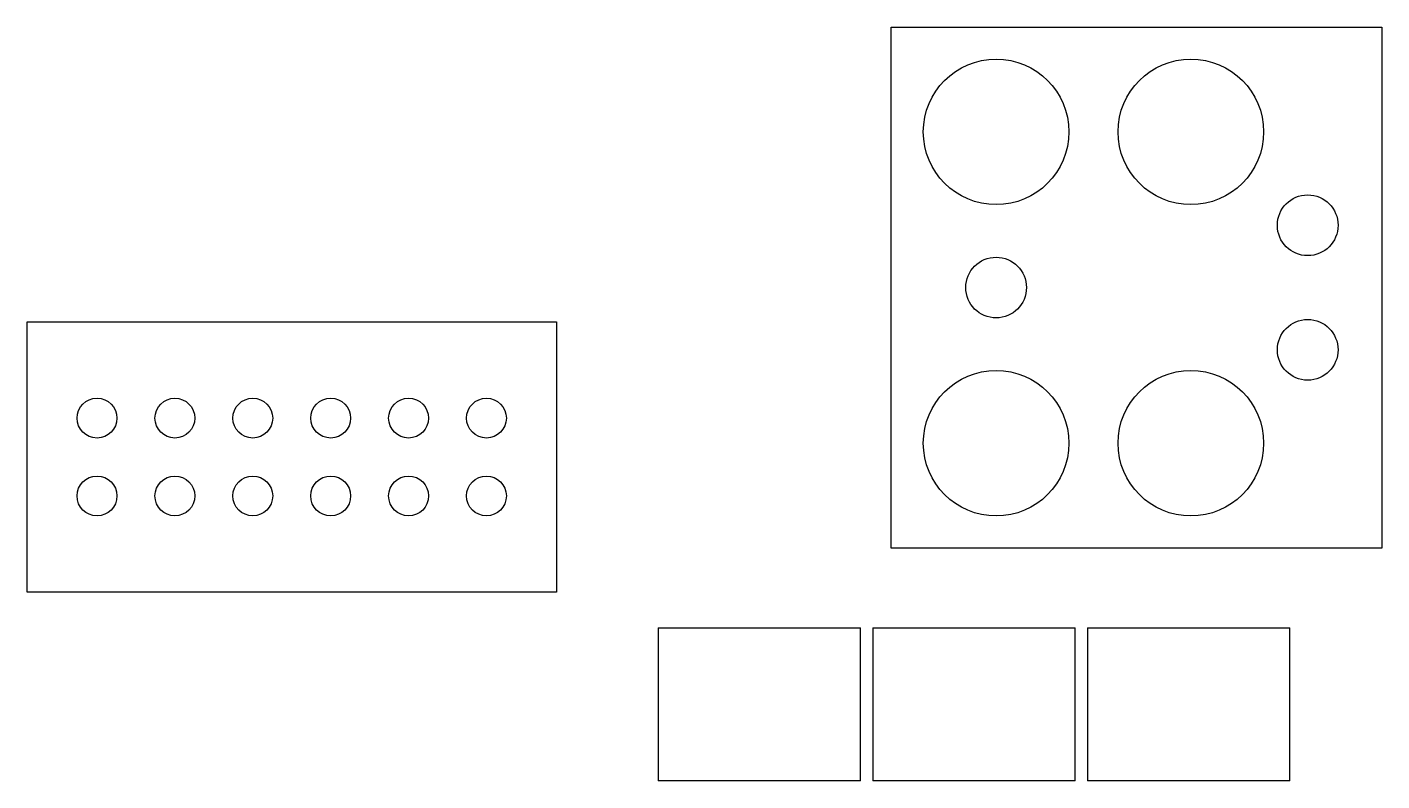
# Model space of a CAD drawing. Header units: millimetres. Extents: x 5.7 to 27.8, y -19.6 to -7.3.
import ezdxf

# ---------------------------------------------------------------- set-up
doc = ezdxf.new("R2010")
doc.units = ezdxf.units.MM
doc.layers.add('F.Courtyard', color=6, linetype='CONTINUOUS', true_color=0xff26e2)

msp = doc.modelspace()

# ---------------------------------------------------------------- linework, layer by layer
at = {"layer": 'F.Courtyard', "linetype": 'CONTINUOUS'}
for p, q in [((19.75, -7.35), (27.75, -7.35)), ((19.75, -15.85), (19.75, -7.35)), ((27.75, -7.35), (27.75, -15.85)), ((5.66, -12.16), (14.29, -12.16)), ((5.66, -16.57), (5.66, -12.16)), ((14.29, -12.16), (14.29, -16.57)), ((27.75, -15.85), (19.75, -15.85)), ((14.29, -16.57), (5.66, -16.57)), ((15.95, -17.15), (15.95, -19.65)), ((15.95, -17.15), (19.25, -17.15)), ((19.25, -19.65), (19.25, -17.15)), ((19.45, -17.15), (19.45, -19.65)), ((19.45, -17.15), (22.75, -17.15)), ((22.75, -19.65), (22.75, -17.15)), ((22.95, -17.15), (22.95, -19.65)), ((22.95, -17.15), (26.25, -17.15)), ((26.25, -19.65), (26.25, -17.15)), ((19.25, -19.65), (15.95, -19.65)), ((22.75, -19.65), (19.45, -19.65)), ((26.25, -19.65), (22.95, -19.65))]:
    msp.add_line(p, q, dxfattribs=at)
at = {"layer": 'F.Courtyard'}
for centre, radius in [((21.46, -9.06), 1.187), ((24.635, -9.06), 1.187), ((26.54, -10.584), 0.495), ((21.46, -11.6), 0.495), ((26.54, -12.616), 0.495), ((21.46, -14.14), 1.187), ((24.635, -14.14), 1.187), ((6.8, -13.73), 0.325), ((8.07, -13.73), 0.325), ((9.34, -13.73), 0.325), ((10.61, -13.73), 0.325), ((11.88, -13.73), 0.325), ((13.15, -13.73), 0.325), ((6.8, -15), 0.325), ((8.07, -15), 0.325), ((9.34, -15), 0.325), ((10.61, -15), 0.325), ((11.88, -15), 0.325), ((13.15, -15), 0.325)]:
    msp.add_circle(centre, radius, dxfattribs=at)

doc.saveas('drawing.dxf')
